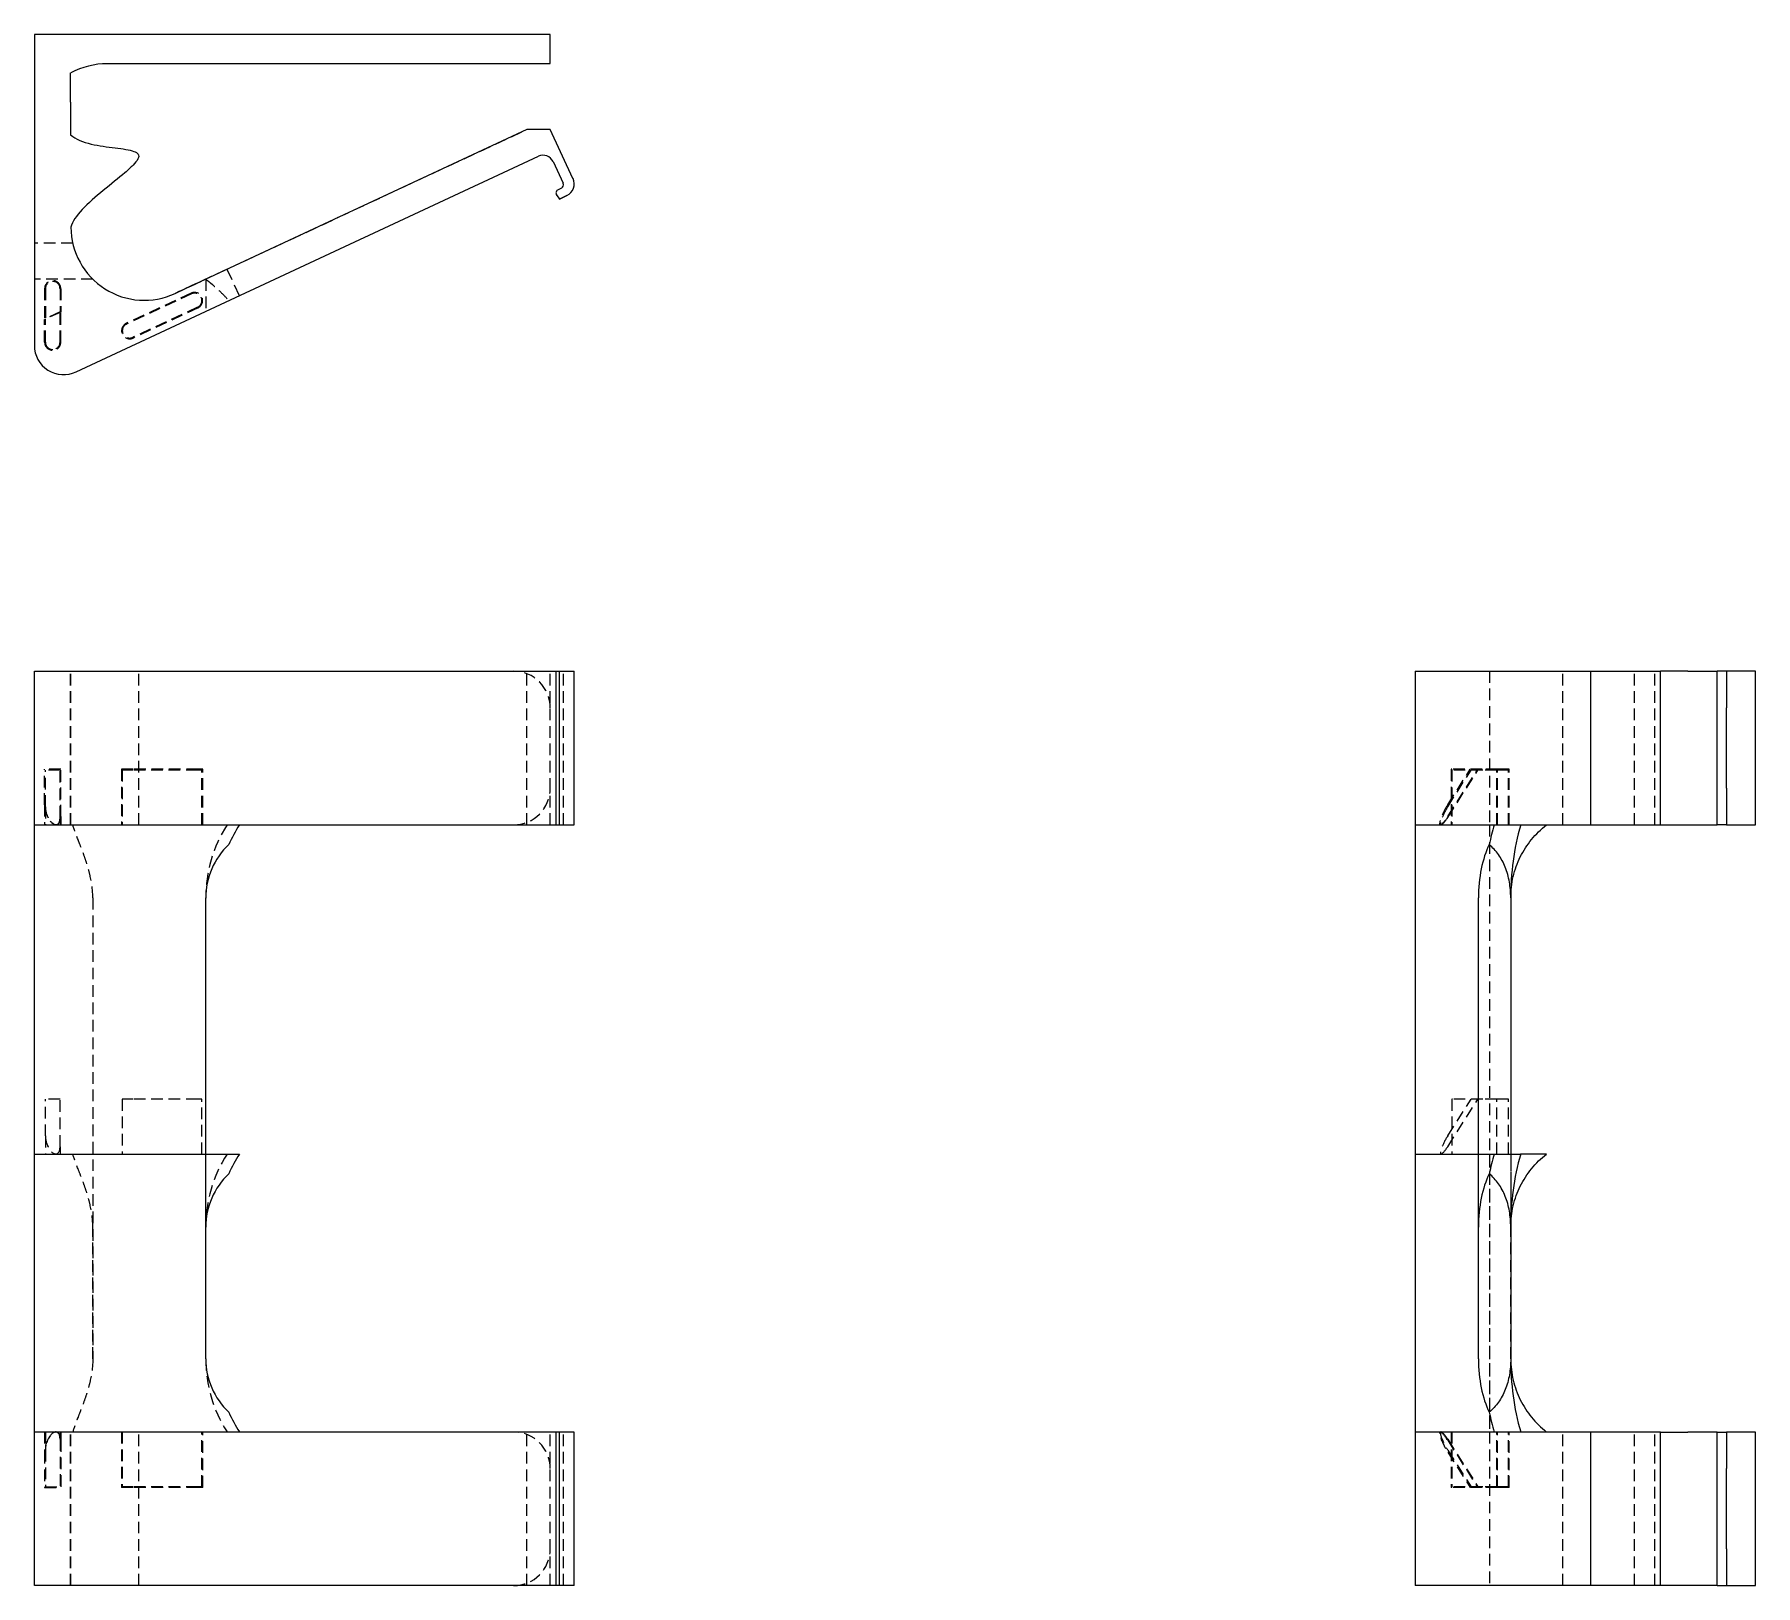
# Model space of a CAD drawing. Header units: millimetres. Extents: x 54 to 242, y 7 to 177.
import ezdxf

# ---------------------------------------------------------------- set-up
doc = ezdxf.new("R2010")
doc.units = ezdxf.units.MM
doc.linetypes.add('HIDDEN', pattern=[1.905, 1.27, -0.635])

msp = doc.modelspace()

# ---------------------------------------------------------------- linework, layer by layer
at = {"color": 7, "linetype": 'Continuous', "lineweight": 25}
for p, q in [((53.5, 176.6), (53.5, 142.6)), ((105.87, 176.6), (53.5, 176.6)), ((109.86, 176.6), (105.87, 176.6)), ((109.86, 173.4), (109.86, 176.6)), ((61.46, 173.4), (105.87, 173.4)), ((57.46, 169.2), (57.46, 172.4)), ((57.46, 169.2), (57.46, 165.6)), ((107.31, 166.2), (68.88, 148.28)), ((109.86, 166.2), (107.31, 166.2)), ((112.36, 160.84), (109.86, 166.2)), ((58.05, 139.7), (108.59, 163.27)), ((110.18, 162.69), (111.28, 160.32)), ((110.57, 159.04), (110.87, 158.6)), ((111.09, 159.79), (110.74, 159.62)), ((110.87, 158.6), (111.69, 158.98)), ((53.5, 106.98), (58.05, 106.98)), ((53.5, 90.19), (53.5, 106.98)), ((58.05, 106.98), (108.59, 106.98)), ((108.59, 106.98), (110.18, 106.98)), ((110.18, 106.98), (110.5, 106.98)), ((110.5, 106.98), (110.5, 90.19)), ((110.5, 106.98), (110.57, 106.98)), ((110.57, 106.98), (110.87, 106.98)), ((110.87, 90.19), (110.87, 106.98)), ((110.87, 106.98), (111.69, 106.98)), ((111.69, 106.98), (112.5, 106.98)), ((112.5, 90.19), (112.5, 106.98)), ((204.4, 106.98), (204.4, 90.19)), ((204.4, 106.98), (204.7, 106.98)), ((204.7, 106.98), (223.6, 106.98)), ((223.6, 90.19), (223.6, 106.98)), ((223.6, 106.98), (223.98, 106.98)), ((223.98, 106.98), (225.84, 106.98)), ((225.84, 106.98), (231.2, 106.98)), ((231.2, 90.19), (231.2, 106.98)), ((234.2, 106.98), (231.2, 106.98)), ((234.2, 106.98), (237.4, 106.98)), ((237.4, 90.19), (237.4, 106.98)), ((238.4, 106.98), (237.4, 106.98)), ((241.6, 106.98), (238.4, 106.98)), ((241.6, 102.98), (241.6, 106.98)), ((238.4, 94.19), (238.4, 102.98)), ((241.6, 94.19), (241.6, 102.98)), ((241.6, 90.19), (241.6, 94.19)), ((53.5, 90.19), (58.05, 90.19)), ((53.5, 23.81), (53.5, 90.19)), ((53.5, 90.19), (58.05, 90.19)), ((58.05, 90.19), (108.59, 90.19)), ((58.05, 90.19), (75.9, 90.19)), ((108.59, 90.19), (110.18, 90.19)), ((110.18, 90.19), (110.5, 90.19)), ((110.5, 90.19), (110.57, 90.19)), ((110.57, 90.19), (110.87, 90.19)), ((110.87, 90.19), (111.69, 90.19)), ((111.69, 90.19), (112.5, 90.19)), ((204.4, 90.19), (204.4, 23.81)), ((204.4, 90.19), (204.7, 90.19)), ((204.4, 90.19), (204.7, 90.19)), ((204.7, 90.19), (223.6, 90.19)), ((204.7, 90.19), (213.03, 90.19)), ((223.6, 90.19), (223.98, 90.19)), ((223.98, 90.19), (225.84, 90.19)), ((225.84, 90.19), (231.2, 90.19)), ((231.2, 90.19), (234.2, 90.19)), ((234.2, 90.19), (237.4, 90.19)), ((238.4, 90.19), (237.4, 90.19)), ((238.4, 90.19), (241.6, 90.19)), ((72.22, 31.81), (72.22, 82.19)), ((211.31, 31.81), (211.31, 82.19)), ((214.84, 82.19), (214.84, 54.2)), ((53.5, 23.81), (53.5, 54.2)), ((53.5, 54.2), (58.05, 54.2)), ((58.05, 54.2), (75.9, 54.2)), ((204.4, 54.2), (204.4, 23.81)), ((204.4, 54.2), (204.7, 54.2)), ((204.7, 54.2), (213.03, 54.2)), ((213.03, 54.2), (215.93, 54.2)), ((218.76, 54.2), (215.93, 54.2)), ((72.22, 31.81), (72.22, 46.2)), ((211.31, 31.81), (211.31, 46.2)), ((214.84, 46.2), (214.84, 31.81)), ((214.84, 46.2), (214.84, 31.81)), ((58.05, 23.81), (53.5, 23.81)), ((53.5, 7.02), (53.5, 23.81)), ((58.05, 23.81), (53.5, 23.81)), ((58.05, 23.81), (53.5, 23.81)), ((75.9, 23.81), (58.05, 23.81)), ((108.59, 23.81), (58.05, 23.81)), ((75.9, 23.81), (58.05, 23.81)), ((110.18, 23.81), (108.59, 23.81)), ((110.5, 23.81), (110.18, 23.81)), ((110.5, 23.81), (110.5, 7.02)), ((110.57, 23.81), (110.5, 23.81)), ((110.87, 23.81), (110.57, 23.81)), ((110.87, 7.02), (110.87, 23.81)), ((111.69, 23.81), (110.87, 23.81)), ((112.5, 23.81), (111.69, 23.81)), ((112.5, 7.02), (112.5, 23.81)), ((204.4, 23.81), (204.4, 7.02)), ((204.7, 23.81), (204.4, 23.81)), ((204.7, 23.81), (204.4, 23.81)), ((204.7, 23.81), (204.4, 23.81)), ((213.03, 23.81), (204.7, 23.81)), ((223.6, 23.81), (204.7, 23.81)), ((213.03, 23.81), (204.7, 23.81)), ((223.6, 7.02), (223.6, 23.81)), ((223.98, 23.81), (223.6, 23.81)), ((225.84, 23.81), (223.98, 23.81)), ((231.2, 23.81), (225.84, 23.81)), ((231.2, 7.02), (231.2, 23.81)), ((231.2, 23.81), (234.2, 23.81)), ((237.4, 23.81), (234.2, 23.81)), ((237.4, 7.02), (237.4, 23.81)), ((237.4, 23.81), (238.4, 23.81)), ((241.6, 23.81), (238.4, 23.81)), ((241.6, 19.81), (241.6, 23.81)), ((238.4, 11.02), (238.4, 19.81)), ((241.6, 11.02), (241.6, 19.81)), ((241.6, 7.02), (241.6, 11.02)), ((58.05, 7.02), (53.5, 7.02)), ((108.59, 7.02), (58.05, 7.02)), ((110.18, 7.02), (108.59, 7.02)), ((110.5, 7.02), (110.18, 7.02)), ((110.57, 7.02), (110.5, 7.02)), ((110.87, 7.02), (110.57, 7.02)), ((111.69, 7.02), (110.87, 7.02)), ((112.5, 7.02), (111.69, 7.02)), ((204.7, 7.02), (204.4, 7.02)), ((223.6, 7.02), (204.7, 7.02)), ((223.98, 7.02), (223.6, 7.02)), ((225.84, 7.02), (223.98, 7.02)), ((231.2, 7.02), (225.84, 7.02)), ((234.2, 7.02), (231.2, 7.02)), ((237.4, 7.02), (234.2, 7.02)), ((237.4, 7.02), (238.4, 7.02)), ((238.4, 7.02), (241.6, 7.02))]:
    msp.add_line(p, q, dxfattribs=at)
at = {"color": 7, "linetype": 'HIDDEN', "lineweight": 18}
for p, q in [((74.55, 150.93), (107.31, 166.2)), ((111.69, 158.98), (110.87, 158.6)), ((57.7, 153.76), (53.5, 153.76)), ((74.55, 150.93), (68.88, 148.28)), ((75.9, 148.03), (74.55, 150.93)), ((59.88, 149.84), (53.5, 149.84)), ((54.62, 148.8), (54.62, 145.42)), ((54.7, 148.8), (54.7, 145.51)), ((56.3, 148.8), (56.3, 146.26)), ((56.38, 148.8), (56.38, 146.24)), ((68.88, 148.28), (72.22, 149.84)), ((72.22, 149.84), (72.22, 146.31)), ((70.63, 148.31), (63.54, 145)), ((70.67, 148.23), (63.57, 144.92)), ((71.34, 146.78), (64.25, 143.47)), ((56.38, 146.24), (54.62, 145.42)), ((54.62, 142.95), (54.62, 145.42)), ((56.3, 146.26), (54.7, 145.51)), ((54.7, 142.95), (54.7, 145.51)), ((56.3, 142.95), (56.3, 146.26)), ((56.38, 142.95), (56.38, 146.24)), ((71.38, 146.71), (64.28, 143.4)), ((57.46, 90.19), (57.46, 106.98)), ((57.46, 90.19), (57.46, 106.98)), ((57.5, 90.19), (57.5, 106.98)), ((64.9, 90.19), (64.9, 106.98)), ((107.31, 90.19), (107.31, 106.98)), ((109.86, 90.19), (109.86, 106.98)), ((111.32, 90.19), (111.32, 106.98)), ((212.53, 106.98), (212.53, 90.19)), ((220.53, 90.19), (220.53, 106.98)), ((228.38, 90.19), (228.38, 106.98)), ((230.6, 90.19), (230.6, 106.98)), ((54.62, 92.38), (54.62, 96.26)), ((56.38, 96.26), (54.62, 96.26)), ((54.7, 92.16), (54.7, 96.18)), ((56.3, 96.18), (54.7, 96.18)), ((56.3, 90.99), (56.3, 96.18)), ((56.38, 91.09), (56.38, 96.26)), ((64.28, 96.26), (63.03, 96.26)), ((63.03, 96.26), (63.03, 90.19)), ((64.25, 96.18), (63.11, 96.18)), ((63.11, 96.18), (63.11, 90.19)), ((71.34, 96.18), (64.25, 96.18)), ((71.38, 96.26), (64.28, 96.26)), ((71.81, 96.18), (71.34, 96.18)), ((71.89, 96.26), (71.38, 96.26)), ((71.81, 90.19), (71.81, 96.18)), ((71.89, 90.19), (71.89, 96.26)), ((207.95, 91.09), (211.24, 96.26)), ((207.95, 92.38), (210.42, 96.26)), ((207.95, 90.99), (211.26, 96.18)), ((207.95, 92.16), (210.51, 96.18)), ((208.4, 96.26), (208.32, 96.26)), ((208.32, 96.26), (208.32, 90.19)), ((211.71, 96.26), (208.4, 96.26)), ((208.47, 96.18), (208.4, 96.18)), ((208.4, 96.18), (208.4, 90.19)), ((211.78, 96.18), (208.47, 96.18)), ((213.39, 96.26), (211.71, 96.26)), ((213.31, 96.18), (211.78, 96.18)), ((213.8, 96.18), (213.31, 96.18)), ((213.31, 90.19), (213.31, 96.18)), ((213.8, 96.26), (213.39, 96.26)), ((213.39, 90.19), (213.39, 96.26)), ((214.68, 96.26), (213.8, 96.26)), ((214.6, 96.18), (213.8, 96.18)), ((214.6, 90.19), (214.6, 96.18)), ((214.68, 90.19), (214.68, 96.26)), ((54.62, 92.38), (54.62, 90.19)), ((54.7, 92.16), (54.7, 90.19)), ((56.3, 90.99), (56.3, 90.19)), ((56.38, 91.09), (56.38, 90.19)), ((207.07, 90.35), (207.07, 90.19)), ((207.15, 90.32), (207.15, 90.19)), ((212.53, 90.19), (212.53, 23.81)), ((59.88, 82.19), (59.88, 31.81)), ((214.84, 82.19), (214.84, 31.81)), ((54.7, 56.17), (54.7, 60.2)), ((56.3, 60.2), (54.7, 60.2)), ((56.3, 55), (56.3, 60.2)), ((64.25, 60.2), (63.11, 60.2)), ((63.11, 60.2), (63.11, 54.2)), ((71.34, 60.2), (64.25, 60.2)), ((71.81, 60.2), (71.34, 60.2)), ((71.81, 54.2), (71.81, 60.2)), ((207.95, 55), (211.26, 60.2)), ((207.95, 56.17), (210.51, 60.2)), ((208.47, 60.2), (208.4, 60.2)), ((208.4, 60.2), (208.4, 54.2)), ((211.78, 60.2), (208.47, 60.2)), ((213.31, 60.2), (211.78, 60.2)), ((213.8, 60.2), (213.31, 60.2)), ((213.31, 54.2), (213.31, 60.2)), ((214.6, 60.2), (213.8, 60.2)), ((214.6, 54.2), (214.6, 60.2)), ((54.7, 56.17), (54.7, 54.2)), ((56.3, 55), (56.3, 54.2)), ((207.15, 54.33), (207.15, 54.2)), ((212.53, 54.2), (212.53, 23.81)), ((214.84, 54.2), (214.84, 46.2)), ((59.88, 31.81), (59.88, 46.2)), ((214.84, 31.81), (214.84, 46.2)), ((54.62, 23.81), (54.62, 21.62)), ((54.7, 23.81), (54.7, 21.84)), ((54.7, 23.81), (54.7, 21.84)), ((56.3, 23.81), (56.3, 23.01)), ((56.3, 23.81), (56.3, 23.01)), ((56.3, 23.01), (56.3, 17.82)), ((56.3, 23.01), (56.3, 17.82)), ((56.38, 23.81), (56.38, 22.91)), ((56.38, 22.91), (56.38, 17.74)), ((57.46, 7.02), (57.46, 23.81)), ((57.46, 7.02), (57.46, 23.81)), ((57.5, 7.02), (57.5, 23.81)), ((63.03, 23.81), (63.03, 17.74)), ((63.11, 23.81), (63.11, 17.82)), ((63.11, 23.81), (63.11, 17.82)), ((64.9, 7.02), (64.9, 23.81)), ((71.81, 17.82), (71.81, 23.81)), ((71.81, 17.82), (71.81, 23.81)), ((71.89, 17.74), (71.89, 23.81)), ((107.31, 7.02), (107.31, 23.81)), ((109.86, 7.02), (109.86, 23.81)), ((111.32, 7.02), (111.32, 23.81)), ((207.07, 23.81), (207.07, 23.65)), ((207.15, 23.81), (207.15, 23.68)), ((207.15, 23.81), (207.15, 23.68)), ((207.95, 23.01), (211.26, 17.82)), ((207.95, 23.01), (211.26, 17.82)), ((207.95, 22.91), (211.24, 17.74)), ((208.32, 23.81), (208.32, 17.74)), ((208.4, 23.81), (208.4, 17.82)), ((208.4, 23.81), (208.4, 17.82)), ((212.53, 23.81), (212.53, 7.02)), ((213.31, 17.82), (213.31, 23.81)), ((213.31, 17.82), (213.31, 23.81)), ((213.39, 17.74), (213.39, 23.81)), ((214.6, 17.82), (214.6, 23.81)), ((214.6, 17.82), (214.6, 23.81)), ((214.68, 17.74), (214.68, 23.81)), ((220.53, 7.02), (220.53, 23.81)), ((228.38, 7.02), (228.38, 23.81)), ((230.6, 7.02), (230.6, 23.81)), ((54.62, 21.62), (54.62, 17.74)), ((54.7, 21.84), (54.7, 17.82)), ((54.7, 21.84), (54.7, 17.82)), ((207.95, 21.84), (210.51, 17.82)), ((207.95, 21.84), (210.51, 17.82)), ((207.95, 21.62), (210.42, 17.74)), ((54.62, 17.74), (56.38, 17.74)), ((54.7, 17.82), (56.3, 17.82)), ((54.7, 17.82), (56.3, 17.82)), ((64.28, 17.74), (63.03, 17.74)), ((64.25, 17.82), (63.11, 17.82)), ((64.25, 17.82), (63.11, 17.82)), ((71.34, 17.82), (64.25, 17.82)), ((71.34, 17.82), (64.25, 17.82)), ((71.38, 17.74), (64.28, 17.74)), ((71.81, 17.82), (71.34, 17.82)), ((71.81, 17.82), (71.34, 17.82)), ((71.89, 17.74), (71.38, 17.74)), ((208.4, 17.74), (208.32, 17.74)), ((208.47, 17.82), (208.4, 17.82)), ((208.47, 17.82), (208.4, 17.82)), ((211.71, 17.74), (208.4, 17.74)), ((211.78, 17.82), (208.47, 17.82)), ((211.78, 17.82), (208.47, 17.82)), ((213.39, 17.74), (211.71, 17.74)), ((213.31, 17.82), (211.78, 17.82)), ((213.31, 17.82), (211.78, 17.82)), ((213.8, 17.82), (213.31, 17.82)), ((213.8, 17.82), (213.31, 17.82)), ((213.8, 17.74), (213.39, 17.74)), ((214.6, 17.82), (213.8, 17.82)), ((214.6, 17.82), (213.8, 17.82)), ((214.68, 17.74), (213.8, 17.74))]:
    msp.add_line(p, q, dxfattribs=at)
at = {"color": 7, "linetype": 'Continuous', "lineweight": 25, "flags": 128}
for points in [[(105.87, 173.4), (106.56, 173.4), (107.23, 173.4), (107.87, 173.4), (108.44, 173.4), (108.93, 173.4), (109.33, 173.4), (109.62, 173.4), (109.8, 173.4), (109.86, 173.4)], [(238.4, 106.98), (238.4, 106.92), (238.4, 106.74), (238.4, 106.44), (238.4, 106.04), (238.4, 105.55), (238.4, 104.98), (238.4, 104.35), (238.4, 103.68), (238.4, 102.98)], [(238.4, 94.19), (238.4, 93.49), (238.4, 92.82), (238.4, 92.19), (238.4, 91.62), (238.4, 91.12), (238.4, 90.72), (238.4, 90.43), (238.4, 90.25), (238.4, 90.19)], [(238.4, 23.81), (238.4, 23.75), (238.4, 23.57), (238.4, 23.28), (238.4, 22.88), (238.4, 22.38), (238.4, 21.81), (238.4, 21.18), (238.4, 20.51), (238.4, 19.81)], [(238.4, 11.02), (238.4, 10.32), (238.4, 9.65), (238.4, 9.02), (238.4, 8.45), (238.4, 7.96), (238.4, 7.56), (238.4, 7.26), (238.4, 7.08), (238.4, 7.02)]]:
    msp.add_lwpolyline(points, dxfattribs=at)
at = {"color": 7, "linetype": 'Continuous', "lineweight": 25}
for centre, radius, start, end in [((61.46, 164.91), 8.48, 90, 118.0951), ((109.09, 162.18), 1.2, 25, 115), ((110.92, 160.15), 0.4, 295, 25), ((111.1, 160.25), 1.4, 295, 25), ((110.9, 159.26), 0.4, 115, 213.9292), ((65.5, 155.53), 8, 180, 295), ((56.7, 142.6), 3.2, 180, 295), ((87.76, 82.5), 14.13, 147.074, 156.9963), ((234.86, 83.64), 22.79, 163.2977, 168.8917), ((243.01, 82.44), 28.17, 164.0421, 180.5101), ((80.22, 82.19), 8, 133.1129, 180), ((87.76, 46.52), 14.13, 147.074, 156.9963), ((234.86, 47.65), 22.79, 163.2977, 168.8917), ((243.01, 46.46), 28.17, 164.0421, 180.5101), ((80.22, 46.2), 8, 133.1129, 180), ((80.22, 31.81), 8, 180, 226.8871), ((80.22, 31.81), 8, 180, 226.8871), ((243.01, 31.56), 28.17, 179.4899, 195.9579), ((243.01, 31.56), 28.17, 179.4899, 195.9579), ((87.76, 31.5), 14.13, 203.0037, 212.926), ((87.76, 31.5), 14.13, 203.0037, 212.926), ((234.86, 30.36), 22.79, 191.1083, 196.7023), ((234.86, 30.36), 22.79, 191.1083, 196.7023)]:
    msp.add_arc(centre, radius, start, end, dxfattribs=at)
at = {"color": 7, "linetype": 'HIDDEN', "lineweight": 18}
for centre, radius, start, end in [((55.5, 148.8), 0.88, 0, 180), ((55.5, 148.8), 0.8, 0, 180), ((71.01, 147.51), 0.88, 295, 115), ((71.01, 147.51), 0.8, 295, 115), ((63.91, 144.2), 0.88, 115, 295), ((63.91, 144.2), 0.8, 115, 295), ((55.5, 142.95), 0.88, 180, 0), ((55.5, 142.95), 0.8, 180, 295), ((55.5, 142.95), 0.8, 295, 0), ((105.87, 102.98), 4, 0, 90), ((105.87, 94.19), 4, 270, 0), ((86.95, 82.24), 14.72, 147.3526, 180.2123), ((86.95, 46.26), 14.72, 147.3526, 180.2123), ((86.95, 31.76), 14.72, 179.7877, 212.6474), ((86.95, 31.76), 14.72, 179.7877, 212.6474), ((105.87, 19.81), 4, 0, 90), ((105.87, 11.02), 4, 270, 0)]:
    msp.add_arc(centre, radius, start, end, dxfattribs=at)
for centre, major_axis, ratio, start_param, end_param in [((55.5, 91.73), (-0.49, 1.5), 0.484605, 0.977358, 4.11895), ((207.95, 91.73), (0.83, 1.52), 0.189576, 1.238099, 4.379692), ((55.5, 91.57), (-0.45, 1.37), 0.484605, 0.977358, 2.984486), ((55.5, 91.57), (-0.45, 1.37), 0.484605, 2.984486, 4.11895), ((207.95, 91.57), (0.76, 1.38), 0.189576, 1.238099, 3.245228), ((207.95, 91.57), (0.76, 1.38), 0.189576, 3.245228, 4.379692), ((55.5, 55.59), (-0.45, 1.37), 0.484605, 0.977358, 2.984486), ((55.5, 55.59), (-0.45, 1.37), 0.484605, 2.984486, 4.11895), ((207.95, 55.59), (0.76, 1.38), 0.189576, 1.238099, 3.245228), ((207.95, 55.59), (0.76, 1.38), 0.189576, 3.245228, 4.379692), ((55.5, 22.27), (0.49, 1.5), 0.484605, 5.305828, 8.44742), ((55.5, 22.43), (0.45, 1.37), 0.484605, 0.157106, 2.164235), ((55.5, 22.43), (0.45, 1.37), 0.484605, 0.157106, 2.164235), ((55.5, 22.43), (0.45, 1.37), 0.484605, 5.305828, 6.440292), ((55.5, 22.43), (0.45, 1.37), 0.484605, 5.305828, 6.440292), ((207.95, 22.27), (-0.83, 1.52), 0.189576, 5.045086, 8.186679), ((207.95, 22.43), (-0.76, 1.38), 0.189576, 6.17955, 8.186679), ((207.95, 22.43), (-0.76, 1.38), 0.189576, 6.17955, 8.186679), ((207.95, 22.43), (-0.76, 1.38), 0.189576, 5.045086, 6.17955), ((207.95, 22.43), (-0.76, 1.38), 0.189576, 5.045086, 6.17955)]:
    msp.add_ellipse(centre, major_axis=major_axis, ratio=ratio, start_param=start_param, end_param=end_param, dxfattribs=at)
at = {"color": 7, "linetype": 'Continuous', "lineweight": 25}
for centre, start_param, end_param in [((215.04, 82.19), 0.752461, 1.570796), ((215.04, 46.2), 0.752461, 1.570796), ((215.04, 31.81), 1.570796, 2.389131), ((215.04, 31.81), 1.570796, 2.389131)]:
    msp.add_ellipse(centre, major_axis=(0, 8), ratio=0.466308, start_param=start_param, end_param=end_param, dxfattribs=at)
for points, knots in [([(57.46, 165.6), (58.03, 165.12), (59.63, 164.52), (61.96, 164.24), (63.53, 164.04), (64.43, 163.83), (64.94, 163.52), (64.9, 163.01), (64.34, 162.32), (63.13, 161.21), (61.02, 159.56), (58.55, 157.43), (57.62, 156.11), (57.5, 155.53)], [0, 0, 0, 0, 0.125, 0.25, 0.3125, 0.375, 0.4375, 0.5, 0.5625, 0.625, 0.75, 0.875, 1, 1, 1, 1]), ([(214.84, 82.19), (214.84, 82.99), (214.93, 83.77), (215.2, 84.9), (215.31, 85.27), (215.57, 85.99), (215.72, 86.34), (216.05, 87.01), (216.24, 87.34), (216.65, 87.98), (216.87, 88.28), (217.59, 89.17), (218.13, 89.7), (218.76, 90.19)], [0, 0, 0, 0, 0.25, 0.25, 0.375, 0.375, 0.5, 0.5, 0.625, 0.625, 0.75, 0.75, 1, 1, 1, 1]), ([(214.84, 82.19), (214.84, 82.79), (214.79, 83.37), (214.64, 84.22), (214.58, 84.5), (214.43, 85.04), (214.34, 85.3), (214.04, 86.06), (213.79, 86.52), (213.2, 87.35), (212.87, 87.71), (212.49, 88.03)], [0, 0, 0, 0, 0.25, 0.25, 0.375, 0.375, 0.5, 0.5, 0.75, 0.75, 1, 1, 1, 1]), ([(214.84, 46.2), (214.84, 47.01), (214.93, 47.78), (215.2, 48.92), (215.31, 49.29), (215.57, 50.01), (215.72, 50.35), (216.05, 51.03), (216.24, 51.35), (216.65, 51.99), (216.87, 52.3), (217.59, 53.18), (218.13, 53.72), (218.76, 54.2)], [0, 0, 0, 0, 0.25, 0.25, 0.375, 0.375, 0.5, 0.5, 0.625, 0.625, 0.75, 0.75, 1, 1, 1, 1]), ([(214.84, 46.2), (214.84, 46.8), (214.79, 47.38), (214.64, 48.23), (214.58, 48.52), (214.43, 49.06), (214.34, 49.32), (214.04, 50.07), (213.79, 50.54), (213.2, 51.36), (212.87, 51.73), (212.49, 52.04)], [0, 0, 0, 0, 0.25, 0.25, 0.375, 0.375, 0.5, 0.5, 0.75, 0.75, 1, 1, 1, 1]), ([(214.84, 31.81), (214.84, 31.21), (214.79, 30.63), (214.64, 29.78), (214.58, 29.5), (214.43, 28.96), (214.34, 28.7), (214.04, 27.94), (213.79, 27.48), (213.2, 26.65), (212.87, 26.29), (212.49, 25.97)], [0, 0, 0, 0, 0.25, 0.25, 0.375, 0.375, 0.5, 0.5, 0.75, 0.75, 1, 1, 1, 1]), ([(214.84, 31.81), (214.84, 31.21), (214.79, 30.63), (214.64, 29.78), (214.58, 29.5), (214.43, 28.96), (214.34, 28.7), (214.04, 27.94), (213.79, 27.48), (213.2, 26.65), (212.87, 26.29), (212.49, 25.97)], [0, 0, 0, 0, 0.25, 0.25, 0.375, 0.375, 0.5, 0.5, 0.75, 0.75, 1, 1, 1, 1]), ([(214.84, 31.81), (214.84, 31.01), (214.93, 30.23), (215.2, 29.1), (215.31, 28.73), (215.57, 28.01), (215.72, 27.66), (216.05, 26.99), (216.24, 26.66), (216.65, 26.02), (216.87, 25.72), (217.59, 24.83), (218.13, 24.3), (218.76, 23.81)], [0, 0, 0, 0, 0.25, 0.25, 0.375, 0.375, 0.5, 0.5, 0.625, 0.625, 0.75, 0.75, 1, 1, 1, 1]), ([(214.84, 31.81), (214.84, 31.01), (214.93, 30.23), (215.2, 29.1), (215.31, 28.73), (215.57, 28.01), (215.72, 27.66), (216.05, 26.99), (216.24, 26.66), (216.65, 26.02), (216.87, 25.72), (217.59, 24.83), (218.13, 24.3), (218.76, 23.81)], [0, 0, 0, 0, 0.25, 0.25, 0.375, 0.375, 0.5, 0.5, 0.625, 0.625, 0.75, 0.75, 1, 1, 1, 1])]:
    msp.add_open_spline(points, degree=3, knots=knots, dxfattribs=at)
at = {"color": 7, "linetype": 'HIDDEN', "lineweight": 18}
for points, knots in [([(72.22, 149.84), (72.22, 149.84), (72.29, 149.79), (72.48, 149.64), (72.56, 149.58), (72.74, 149.43), (72.85, 149.34), (73.2, 149.04), (73.48, 148.79), (74.09, 148.2), (74.42, 147.87), (74.76, 147.49)], [0, 0, 0, 0, 0.25, 0.25, 0.375, 0.375, 0.5, 0.5, 0.75, 0.75, 1, 1, 1, 1]), ([(72.22, 149.84), (72.22, 149.84), (72.29, 149.79), (72.48, 149.64), (72.56, 149.58), (72.74, 149.43), (72.85, 149.34), (73.2, 149.04), (73.48, 148.79), (74.09, 148.2), (74.42, 147.87), (74.76, 147.49)], [0, 0, 0, 0, 0.25, 0.25, 0.375, 0.375, 0.5, 0.5, 0.75, 0.75, 1, 1, 1, 1]), ([(72.22, 149.84), (72.22, 149.84), (72.29, 149.79), (72.48, 149.64), (72.56, 149.58), (72.74, 149.43), (72.85, 149.34), (73.2, 149.04), (73.48, 148.79), (74.09, 148.2), (74.42, 147.87), (74.76, 147.49)], [0, 0, 0, 0, 0.25, 0.25, 0.375, 0.375, 0.5, 0.5, 0.75, 0.75, 1, 1, 1, 1]), ([(59.88, 82.19), (59.88, 82.99), (59.78, 83.77), (59.53, 84.9), (59.43, 85.27), (59.22, 85.99), (59.1, 86.34), (58.87, 87.01), (58.75, 87.34), (58.5, 87.98), (58.38, 88.28), (58.04, 89.17), (57.84, 89.7), (57.7, 90.19)], [0, 0, 0, 0, 0.25, 0.25, 0.375, 0.375, 0.5, 0.5, 0.625, 0.625, 0.75, 0.75, 1, 1, 1, 1]), ([(59.88, 46.2), (59.88, 47.01), (59.78, 47.78), (59.53, 48.92), (59.43, 49.29), (59.22, 50.01), (59.1, 50.35), (58.87, 51.03), (58.75, 51.35), (58.5, 51.99), (58.38, 52.3), (58.04, 53.18), (57.84, 53.72), (57.7, 54.2)], [0, 0, 0, 0, 0.25, 0.25, 0.375, 0.375, 0.5, 0.5, 0.625, 0.625, 0.75, 0.75, 1, 1, 1, 1]), ([(59.88, 31.81), (59.88, 31.01), (59.78, 30.23), (59.53, 29.1), (59.43, 28.73), (59.22, 28.01), (59.1, 27.66), (58.87, 26.99), (58.75, 26.66), (58.5, 26.02), (58.38, 25.72), (58.04, 24.83), (57.84, 24.3), (57.7, 23.81)], [0, 0, 0, 0, 0.25, 0.25, 0.375, 0.375, 0.5, 0.5, 0.625, 0.625, 0.75, 0.75, 1, 1, 1, 1]), ([(59.88, 31.81), (59.88, 31.01), (59.78, 30.23), (59.53, 29.1), (59.43, 28.73), (59.22, 28.01), (59.1, 27.66), (58.87, 26.99), (58.75, 26.66), (58.5, 26.02), (58.38, 25.72), (58.04, 24.83), (57.84, 24.3), (57.7, 23.81)], [0, 0, 0, 0, 0.25, 0.25, 0.375, 0.375, 0.5, 0.5, 0.625, 0.625, 0.75, 0.75, 1, 1, 1, 1])]:
    msp.add_open_spline(points, degree=3, knots=knots, dxfattribs=at)

doc.saveas('drawing.dxf')
